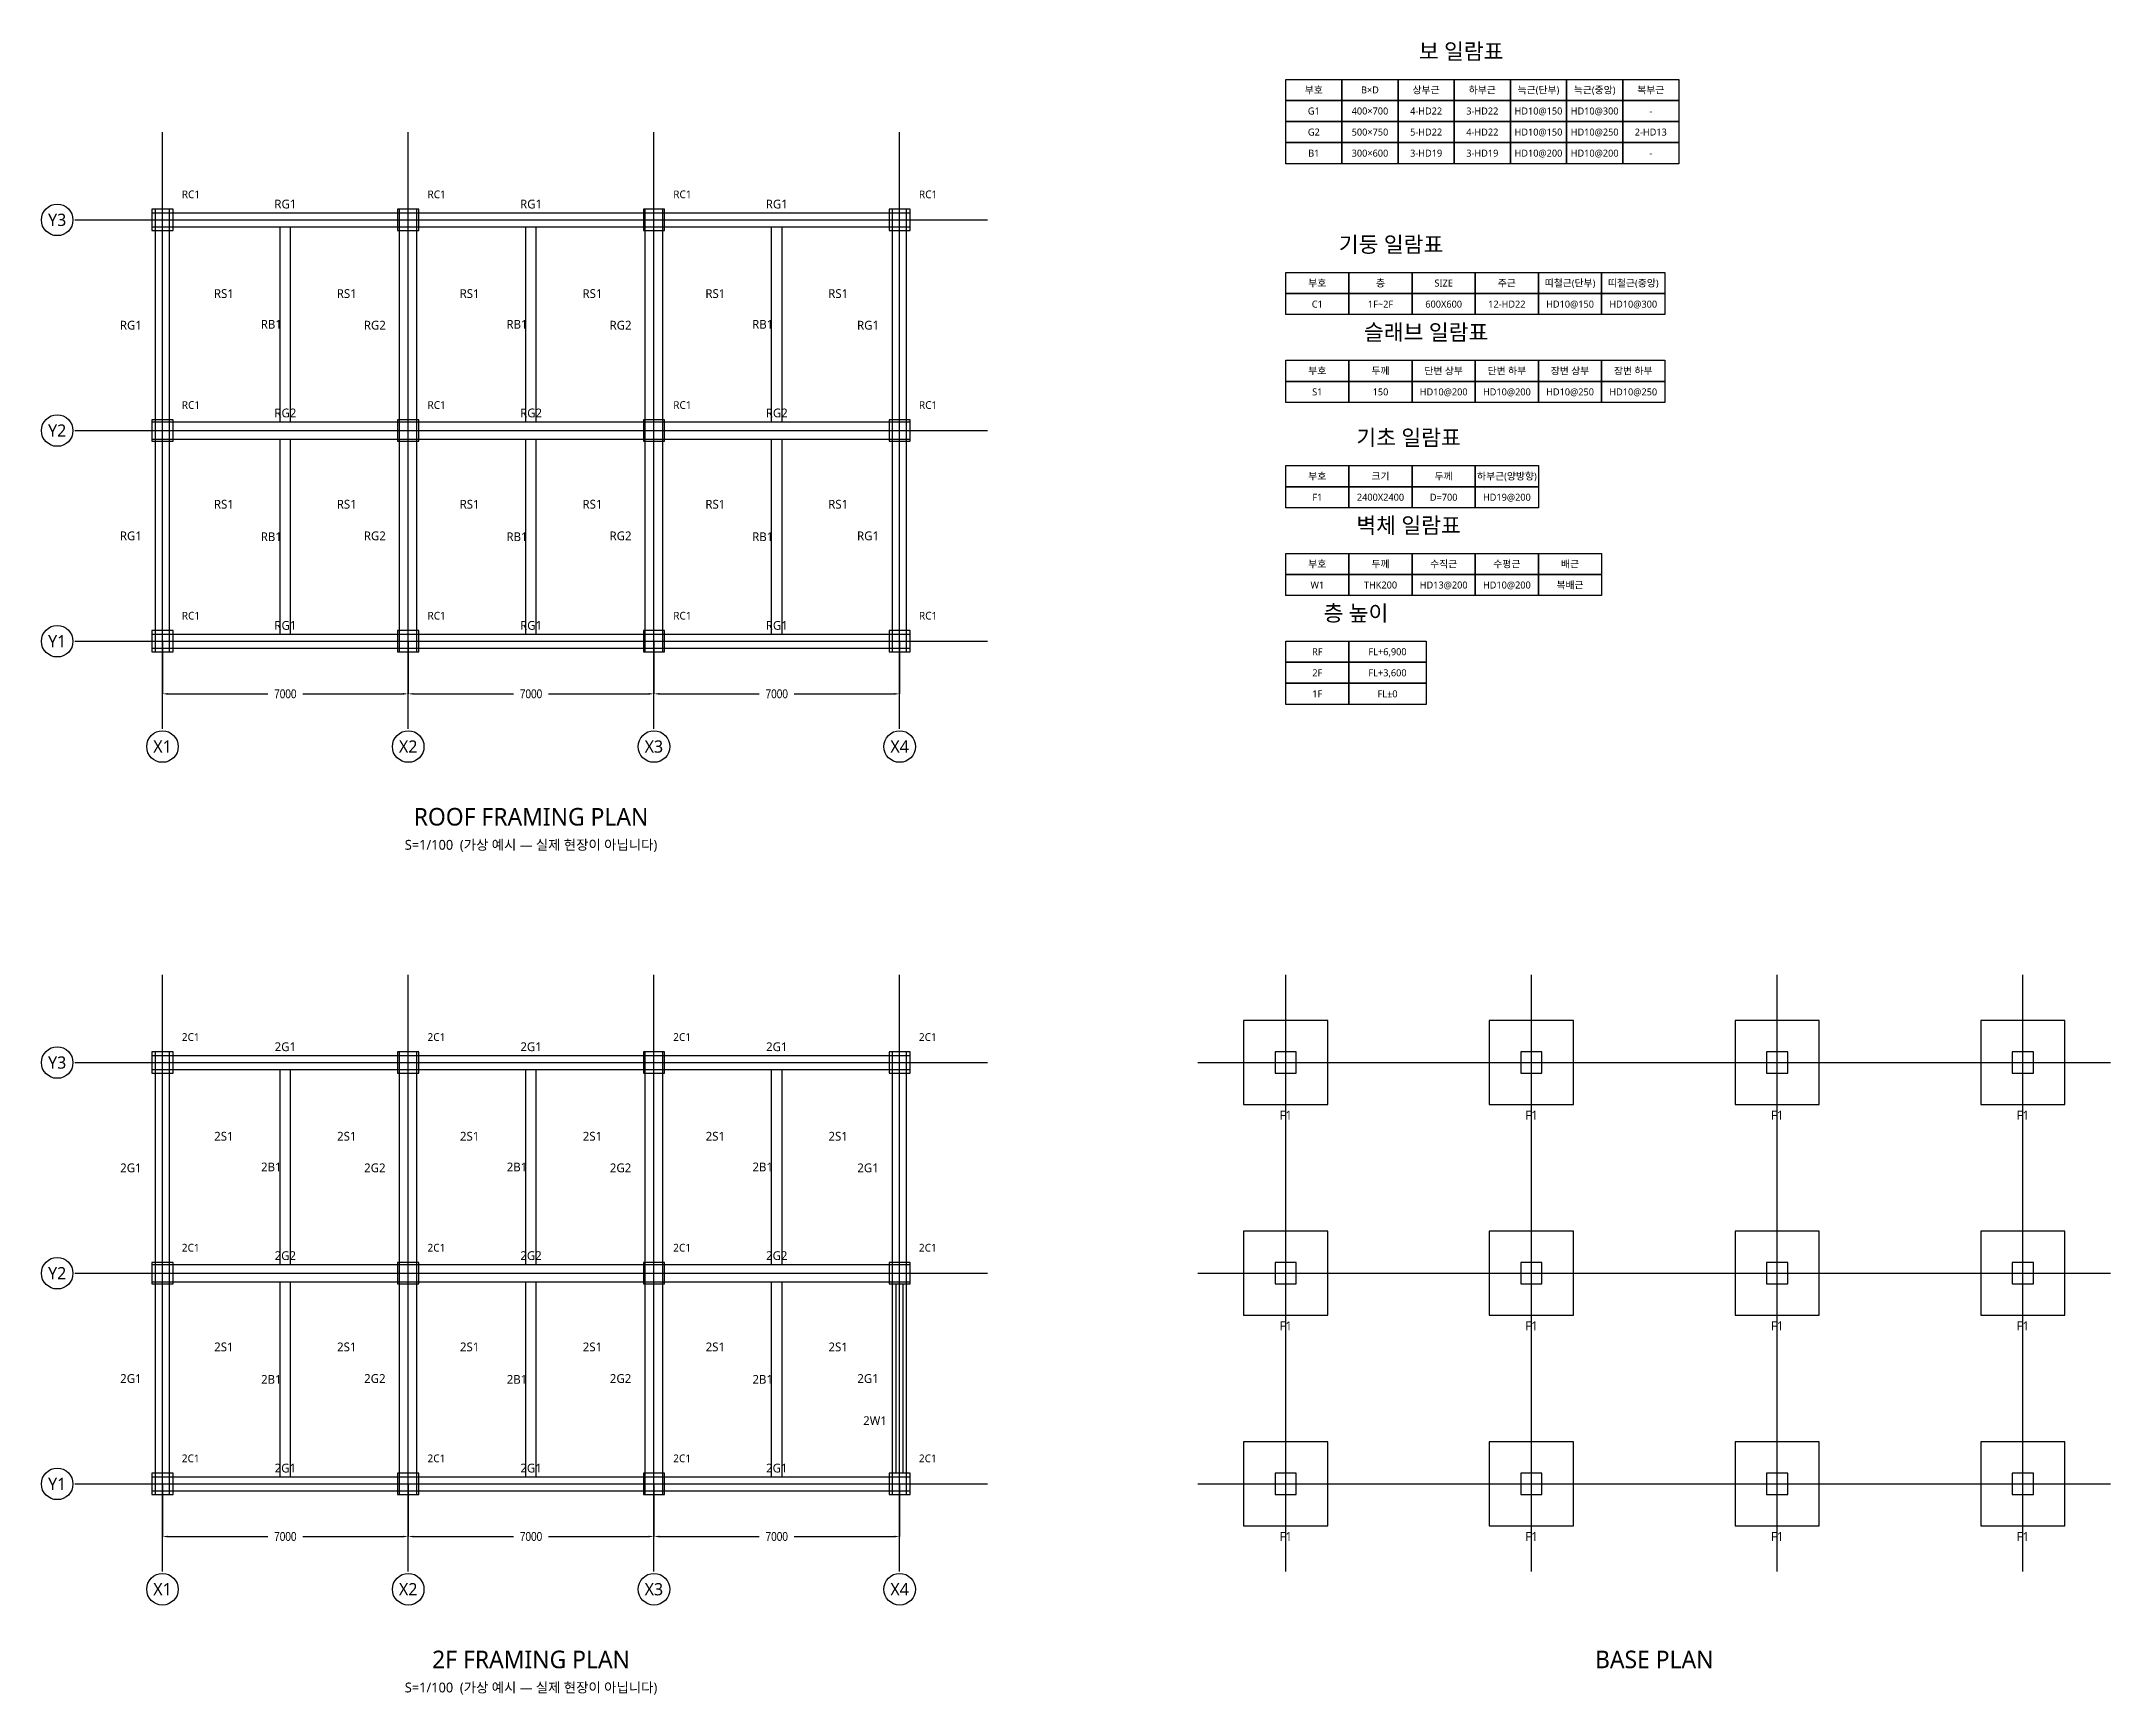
# Model space of a CAD drawing. Extents: x -3450 to 55500, y -6002 to 41083.
import ezdxf
from ezdxf.enums import TextEntityAlignment as Align

# ---------------------------------------------------------------- set-up
doc = ezdxf.new("R2010")
doc.units = 0
for name, color, linetype in [('S-BEAM', 3, 'Continuous'), ('S-BEAM-TXT', 2, 'Continuous'), ('S-COLU', 7, 'Continuous'), ('S-DIMS', 8, 'Continuous'), ('S-FOOT', 6, 'Continuous'), ('S-GRID', 1, 'Continuous'), ('S-SLAB-TXT', 4, 'Continuous'), ('S-TABLE', 7, 'Continuous'), ('S-TABLE-TXT', 7, 'Continuous'), ('S-TITLE', 7, 'Continuous'), ('S-WALL', 5, 'Continuous')]:
    doc.layers.add(name, color=color, linetype=linetype)
doc.styles.add('KOR', font='malgun.ttf')
doc.styles.add('OpenSansCondensed-Light', font='OpenSansCondensed-Light.ttf')
doc.dimstyles.get("Standard").update_dxf_attribs({"dimtxt": 2.5, "dimasz": 2.5, "dimexe": 1.25, "dimexo": 0.625, "dimtad": 1, "dimcen": 2.5, "dimazin": 3, "dimtfac": 1, "dimtmove": 0, "dimatfit": 3})

# ---------------------------------------------------------------- blocks, each defined once
blk = doc.blocks.new('_CLOSEDFILLED')
at = {"color": 0, "linetype": 'BYBLOCK'}
blk.add_solid([(-1, 0.16), (0, 0), (-1, -0.16)], dxfattribs=at)
blk = doc.blocks.new('*D1')
for p, q in [((0, 0), (0, -1500)), ((7000, 0), (7000, -1500)), ((150, -1500), (3000, -1500)), ((4000, -1500), (6850, -1500))]:
    blk.add_line(p, q)
at = {"layer": 'Defpoints'}
for p in [(0, 0), (7000, 0), (0, -1500)]:
    blk.add_point(p, dxfattribs=at)
at = {"layer": 'S-DIMS', "xscale": 150, "yscale": 150, "rotation": 180}
blk.add_blockref('_CLOSEDFILLED', (0, -1500), dxfattribs=at)
at = {"layer": 'S-DIMS', "xscale": 150, "yscale": 150}
blk.add_blockref('_CLOSEDFILLED', (7000, -1500), dxfattribs=at)
at = {"layer": 'S-DIMS', "insert": (3500, -1500), "char_height": 250, "attachment_point": 5, "style": 'OpenSansCondensed-Light'}
blk.add_mtext('7000', dxfattribs=at)
blk = doc.blocks.new('*D2')
for p, q in [((7000, 0), (7000, -1500)), ((14000, 0), (14000, -1500)), ((7150, -1500), (10000, -1500)), ((11000, -1500), (13850, -1500))]:
    blk.add_line(p, q)
at = {"layer": 'Defpoints'}
for p in [(7000, 0), (14000, 0), (7000, -1500)]:
    blk.add_point(p, dxfattribs=at)
at = {"layer": 'S-DIMS', "xscale": 150, "yscale": 150, "rotation": 180}
blk.add_blockref('_CLOSEDFILLED', (7000, -1500), dxfattribs=at)
at = {"layer": 'S-DIMS', "xscale": 150, "yscale": 150}
blk.add_blockref('_CLOSEDFILLED', (14000, -1500), dxfattribs=at)
at = {"layer": 'S-DIMS', "insert": (10500, -1500), "char_height": 250, "attachment_point": 5, "style": 'OpenSansCondensed-Light'}
blk.add_mtext('7000', dxfattribs=at)
blk = doc.blocks.new('*D3')
for p, q in [((14000, 0), (14000, -1500)), ((21000, 0), (21000, -1500)), ((14150, -1500), (17000, -1500)), ((18000, -1500), (20850, -1500))]:
    blk.add_line(p, q)
at = {"layer": 'Defpoints'}
for p in [(14000, 0), (21000, 0), (14000, -1500)]:
    blk.add_point(p, dxfattribs=at)
at = {"layer": 'S-DIMS', "xscale": 150, "yscale": 150, "rotation": 180}
blk.add_blockref('_CLOSEDFILLED', (14000, -1500), dxfattribs=at)
at = {"layer": 'S-DIMS', "xscale": 150, "yscale": 150}
blk.add_blockref('_CLOSEDFILLED', (21000, -1500), dxfattribs=at)
at = {"layer": 'S-DIMS', "insert": (17500, -1500), "char_height": 250, "attachment_point": 5, "style": 'OpenSansCondensed-Light'}
blk.add_mtext('7000', dxfattribs=at)
blk = doc.blocks.new('*D4')
for p, q in [((0, 24000), (0, 22500)), ((7000, 24000), (7000, 22500)), ((150, 22500), (3000, 22500)), ((4000, 22500), (6850, 22500))]:
    blk.add_line(p, q)
at = {"layer": 'Defpoints'}
for p in [(0, 24000), (7000, 24000), (0, 22500)]:
    blk.add_point(p, dxfattribs=at)
at = {"layer": 'S-DIMS', "xscale": 150, "yscale": 150, "rotation": 180}
blk.add_blockref('_CLOSEDFILLED', (0, 22500), dxfattribs=at)
at = {"layer": 'S-DIMS', "xscale": 150, "yscale": 150}
blk.add_blockref('_CLOSEDFILLED', (7000, 22500), dxfattribs=at)
at = {"layer": 'S-DIMS', "insert": (3500, 22500), "char_height": 250, "attachment_point": 5, "style": 'OpenSansCondensed-Light'}
blk.add_mtext('7000', dxfattribs=at)
blk = doc.blocks.new('*D5')
for p, q in [((7000, 24000), (7000, 22500)), ((14000, 24000), (14000, 22500)), ((7150, 22500), (10000, 22500)), ((11000, 22500), (13850, 22500))]:
    blk.add_line(p, q)
at = {"layer": 'Defpoints'}
for p in [(7000, 24000), (14000, 24000), (7000, 22500)]:
    blk.add_point(p, dxfattribs=at)
at = {"layer": 'S-DIMS', "xscale": 150, "yscale": 150, "rotation": 180}
blk.add_blockref('_CLOSEDFILLED', (7000, 22500), dxfattribs=at)
at = {"layer": 'S-DIMS', "xscale": 150, "yscale": 150}
blk.add_blockref('_CLOSEDFILLED', (14000, 22500), dxfattribs=at)
at = {"layer": 'S-DIMS', "insert": (10500, 22500), "char_height": 250, "attachment_point": 5, "style": 'OpenSansCondensed-Light'}
blk.add_mtext('7000', dxfattribs=at)
blk = doc.blocks.new('*D6')
for p, q in [((14000, 24000), (14000, 22500)), ((21000, 24000), (21000, 22500)), ((14150, 22500), (17000, 22500)), ((18000, 22500), (20850, 22500))]:
    blk.add_line(p, q)
at = {"layer": 'Defpoints'}
for p in [(14000, 24000), (21000, 24000), (14000, 22500)]:
    blk.add_point(p, dxfattribs=at)
at = {"layer": 'S-DIMS', "xscale": 150, "yscale": 150, "rotation": 180}
blk.add_blockref('_CLOSEDFILLED', (14000, 22500), dxfattribs=at)
at = {"layer": 'S-DIMS', "xscale": 150, "yscale": 150}
blk.add_blockref('_CLOSEDFILLED', (21000, 22500), dxfattribs=at)
at = {"layer": 'S-DIMS', "insert": (17500, 22500), "char_height": 250, "attachment_point": 5, "style": 'OpenSansCondensed-Light'}
blk.add_mtext('7000', dxfattribs=at)

msp = doc.modelspace()

# ---------------------------------------------------------------- linework, layer by layer
at = {"layer": 'S-BEAM'}
for p, q in [((-300, 36200), (21300, 36200)), ((-200, 23700), (-200, 36300)), ((200, 23700), (200, 36300)), ((6750, 23700), (6750, 36300)), ((7250, 23700), (7250, 36300)), ((13750, 23700), (13750, 36300)), ((14250, 23700), (14250, 36300)), ((20800, 23700), (20800, 36300)), ((21200, 23700), (21200, 36300)), ((-300, 35800), (21300, 35800)), ((3350, 30250), (3350, 35800)), ((3650, 30250), (3650, 35800)), ((10350, 30250), (10350, 35800)), ((10650, 30250), (10650, 35800)), ((17350, 30250), (17350, 35800)), ((17650, 30250), (17650, 35800)), ((-300, 30250), (21300, 30250)), ((-300, 29750), (21300, 29750)), ((3350, 24200), (3350, 29750)), ((3650, 24200), (3650, 29750)), ((10350, 24200), (10350, 29750)), ((10650, 24200), (10650, 29750)), ((17350, 24200), (17350, 29750)), ((17650, 24200), (17650, 29750)), ((-300, 24200), (21300, 24200)), ((-300, 23800), (21300, 23800)), ((-300, 12200), (21300, 12200)), ((-300, 11800), (21300, 11800)), ((-200, -300), (-200, 12300)), ((200, -300), (200, 12300)), ((3350, 6250), (3350, 11800)), ((3650, 6250), (3650, 11800)), ((6750, -300), (6750, 12300)), ((7250, -300), (7250, 12300)), ((10350, 6250), (10350, 11800)), ((10650, 6250), (10650, 11800)), ((13750, -300), (13750, 12300)), ((14250, -300), (14250, 12300)), ((17350, 6250), (17350, 11800)), ((17650, 6250), (17650, 11800)), ((20800, -300), (20800, 12300)), ((21200, -300), (21200, 12300)), ((-300, 6250), (21300, 6250)), ((-300, 5750), (21300, 5750)), ((3350, 200), (3350, 5750)), ((3650, 200), (3650, 5750)), ((10350, 200), (10350, 5750)), ((10650, 200), (10650, 5750)), ((17350, 200), (17350, 5750)), ((17650, 200), (17650, 5750)), ((-300, 200), (21300, 200)), ((-300, -200), (21300, -200))]:
    msp.add_line(p, q, dxfattribs=at)
at = {"layer": 'S-COLU'}
for points in [[(-300, 35700), (300, 35700), (300, 36300), (-300, 36300)], [(6700, 35700), (7300, 35700), (7300, 36300), (6700, 36300)], [(13700, 35700), (14300, 35700), (14300, 36300), (13700, 36300)], [(20700, 35700), (21300, 35700), (21300, 36300), (20700, 36300)], [(-300, 29700), (300, 29700), (300, 30300), (-300, 30300)], [(6700, 29700), (7300, 29700), (7300, 30300), (6700, 30300)], [(13700, 29700), (14300, 29700), (14300, 30300), (13700, 30300)], [(20700, 29700), (21300, 29700), (21300, 30300), (20700, 30300)], [(-300, 23700), (300, 23700), (300, 24300), (-300, 24300)], [(6700, 23700), (7300, 23700), (7300, 24300), (6700, 24300)], [(13700, 23700), (14300, 23700), (14300, 24300), (13700, 24300)], [(20700, 23700), (21300, 23700), (21300, 24300), (20700, 24300)], [(-300, 11700), (300, 11700), (300, 12300), (-300, 12300)], [(6700, 11700), (7300, 11700), (7300, 12300), (6700, 12300)], [(13700, 11700), (14300, 11700), (14300, 12300), (13700, 12300)], [(20700, 11700), (21300, 11700), (21300, 12300), (20700, 12300)], [(31700, 11700), (32300, 11700), (32300, 12300), (31700, 12300)], [(38700, 11700), (39300, 11700), (39300, 12300), (38700, 12300)], [(45700, 11700), (46300, 11700), (46300, 12300), (45700, 12300)], [(52700, 11700), (53300, 11700), (53300, 12300), (52700, 12300)], [(-300, 5700), (300, 5700), (300, 6300), (-300, 6300)], [(6700, 5700), (7300, 5700), (7300, 6300), (6700, 6300)], [(13700, 5700), (14300, 5700), (14300, 6300), (13700, 6300)], [(20700, 5700), (21300, 5700), (21300, 6300), (20700, 6300)], [(31700, 5700), (32300, 5700), (32300, 6300), (31700, 6300)], [(38700, 5700), (39300, 5700), (39300, 6300), (38700, 6300)], [(45700, 5700), (46300, 5700), (46300, 6300), (45700, 6300)], [(52700, 5700), (53300, 5700), (53300, 6300), (52700, 6300)], [(-300, -300), (300, -300), (300, 300), (-300, 300)], [(6700, -300), (7300, -300), (7300, 300), (6700, 300)], [(13700, -300), (14300, -300), (14300, 300), (13700, 300)], [(20700, -300), (21300, -300), (21300, 300), (20700, 300)], [(31700, -300), (32300, -300), (32300, 300), (31700, 300)], [(38700, -300), (39300, -300), (39300, 300), (38700, 300)], [(45700, -300), (46300, -300), (46300, 300), (45700, 300)], [(52700, -300), (53300, -300), (53300, 300), (52700, 300)]]:
    msp.add_lwpolyline(points, close=True, dxfattribs=at)
at = {"layer": 'S-FOOT'}
for points in [[(30800, 10800), (33200, 10800), (33200, 13200), (30800, 13200)], [(37800, 10800), (40200, 10800), (40200, 13200), (37800, 13200)], [(44800, 10800), (47200, 10800), (47200, 13200), (44800, 13200)], [(51800, 10800), (54200, 10800), (54200, 13200), (51800, 13200)], [(30800, 4800), (33200, 4800), (33200, 7200), (30800, 7200)], [(37800, 4800), (40200, 4800), (40200, 7200), (37800, 7200)], [(44800, 4800), (47200, 4800), (47200, 7200), (44800, 7200)], [(51800, 4800), (54200, 4800), (54200, 7200), (51800, 7200)], [(30800, -1200), (33200, -1200), (33200, 1200), (30800, 1200)], [(37800, -1200), (40200, -1200), (40200, 1200), (37800, 1200)], [(44800, -1200), (47200, -1200), (47200, 1200), (44800, 1200)], [(51800, -1200), (54200, -1200), (54200, 1200), (51800, 1200)]]:
    msp.add_lwpolyline(points, close=True, dxfattribs=at)
at = {"layer": 'S-GRID'}
for p, q in [((0, 21500), (0, 38500)), ((7000, 21500), (7000, 38500)), ((14000, 21500), (14000, 38500)), ((21000, 21500), (21000, 38500)), ((-2500, 36000), (23500, 36000)), ((-2500, 30000), (23500, 30000)), ((-2500, 24000), (23500, 24000)), ((0, -2500), (0, 14500)), ((7000, -2500), (7000, 14500)), ((14000, -2500), (14000, 14500)), ((21000, -2500), (21000, 14500)), ((32000, -2500), (32000, 14500)), ((39000, -2500), (39000, 14500)), ((46000, -2500), (46000, 14500)), ((53000, -2500), (53000, 14500)), ((-2500, 12000), (23500, 12000)), ((29500, 12000), (55500, 12000)), ((-2500, 6000), (23500, 6000)), ((29500, 6000), (55500, 6000)), ((-2500, 0), (23500, 0)), ((29500, 0), (55500, 0))]:
    msp.add_line(p, q, dxfattribs=at)
for centre in [(-3000, 36000), (-3000, 30000), (-3000, 24000), (0, 21000), (7000, 21000), (14000, 21000), (21000, 21000), (-3000, 12000), (-3000, 6000), (-3000, 0), (0, -3000), (7000, -3000), (14000, -3000), (21000, -3000)]:
    msp.add_circle(centre, 450, dxfattribs=at)
at = {"layer": 'S-TABLE'}
for points in [[(32000, 40000), (33600, 40000), (33600, 39400), (32000, 39400)], [(33600, 40000), (35200, 40000), (35200, 39400), (33600, 39400)], [(35200, 40000), (36800, 40000), (36800, 39400), (35200, 39400)], [(36800, 40000), (38400, 40000), (38400, 39400), (36800, 39400)], [(38400, 40000), (40000, 40000), (40000, 39400), (38400, 39400)], [(40000, 40000), (41600, 40000), (41600, 39400), (40000, 39400)], [(41600, 40000), (43200, 40000), (43200, 39400), (41600, 39400)], [(32000, 39400), (33600, 39400), (33600, 38800), (32000, 38800)], [(33600, 39400), (35200, 39400), (35200, 38800), (33600, 38800)], [(35200, 39400), (36800, 39400), (36800, 38800), (35200, 38800)], [(36800, 39400), (38400, 39400), (38400, 38800), (36800, 38800)], [(38400, 39400), (40000, 39400), (40000, 38800), (38400, 38800)], [(40000, 39400), (41600, 39400), (41600, 38800), (40000, 38800)], [(41600, 39400), (43200, 39400), (43200, 38800), (41600, 38800)], [(32000, 38800), (33600, 38800), (33600, 38200), (32000, 38200)], [(33600, 38800), (35200, 38800), (35200, 38200), (33600, 38200)], [(35200, 38800), (36800, 38800), (36800, 38200), (35200, 38200)], [(36800, 38800), (38400, 38800), (38400, 38200), (36800, 38200)], [(38400, 38800), (40000, 38800), (40000, 38200), (38400, 38200)], [(40000, 38800), (41600, 38800), (41600, 38200), (40000, 38200)], [(41600, 38800), (43200, 38800), (43200, 38200), (41600, 38200)], [(32000, 38200), (33600, 38200), (33600, 37600), (32000, 37600)], [(33600, 38200), (35200, 38200), (35200, 37600), (33600, 37600)], [(35200, 38200), (36800, 38200), (36800, 37600), (35200, 37600)], [(36800, 38200), (38400, 38200), (38400, 37600), (36800, 37600)], [(38400, 38200), (40000, 38200), (40000, 37600), (38400, 37600)], [(40000, 38200), (41600, 38200), (41600, 37600), (40000, 37600)], [(41600, 38200), (43200, 38200), (43200, 37600), (41600, 37600)], [(32000, 34500), (33800, 34500), (33800, 33900), (32000, 33900)], [(33800, 34500), (35600, 34500), (35600, 33900), (33800, 33900)], [(35600, 34500), (37400, 34500), (37400, 33900), (35600, 33900)], [(37400, 34500), (39200, 34500), (39200, 33900), (37400, 33900)], [(39200, 34500), (41000, 34500), (41000, 33900), (39200, 33900)], [(41000, 34500), (42800, 34500), (42800, 33900), (41000, 33900)], [(32000, 33900), (33800, 33900), (33800, 33300), (32000, 33300)], [(33800, 33900), (35600, 33900), (35600, 33300), (33800, 33300)], [(35600, 33900), (37400, 33900), (37400, 33300), (35600, 33300)], [(37400, 33900), (39200, 33900), (39200, 33300), (37400, 33300)], [(39200, 33900), (41000, 33900), (41000, 33300), (39200, 33300)], [(41000, 33900), (42800, 33900), (42800, 33300), (41000, 33300)], [(32000, 32000), (33800, 32000), (33800, 31400), (32000, 31400)], [(33800, 32000), (35600, 32000), (35600, 31400), (33800, 31400)], [(35600, 32000), (37400, 32000), (37400, 31400), (35600, 31400)], [(37400, 32000), (39200, 32000), (39200, 31400), (37400, 31400)], [(39200, 32000), (41000, 32000), (41000, 31400), (39200, 31400)], [(41000, 32000), (42800, 32000), (42800, 31400), (41000, 31400)], [(32000, 31400), (33800, 31400), (33800, 30800), (32000, 30800)], [(33800, 31400), (35600, 31400), (35600, 30800), (33800, 30800)], [(35600, 31400), (37400, 31400), (37400, 30800), (35600, 30800)], [(37400, 31400), (39200, 31400), (39200, 30800), (37400, 30800)], [(39200, 31400), (41000, 31400), (41000, 30800), (39200, 30800)], [(41000, 31400), (42800, 31400), (42800, 30800), (41000, 30800)], [(32000, 29000), (33800, 29000), (33800, 28400), (32000, 28400)], [(33800, 29000), (35600, 29000), (35600, 28400), (33800, 28400)], [(35600, 29000), (37400, 29000), (37400, 28400), (35600, 28400)], [(37400, 29000), (39200, 29000), (39200, 28400), (37400, 28400)], [(32000, 28400), (33800, 28400), (33800, 27800), (32000, 27800)], [(33800, 28400), (35600, 28400), (35600, 27800), (33800, 27800)], [(35600, 28400), (37400, 28400), (37400, 27800), (35600, 27800)], [(37400, 28400), (39200, 28400), (39200, 27800), (37400, 27800)], [(32000, 26500), (33800, 26500), (33800, 25900), (32000, 25900)], [(33800, 26500), (35600, 26500), (35600, 25900), (33800, 25900)], [(35600, 26500), (37400, 26500), (37400, 25900), (35600, 25900)], [(37400, 26500), (39200, 26500), (39200, 25900), (37400, 25900)], [(39200, 26500), (41000, 26500), (41000, 25900), (39200, 25900)], [(32000, 25900), (33800, 25900), (33800, 25300), (32000, 25300)], [(33800, 25900), (35600, 25900), (35600, 25300), (33800, 25300)], [(35600, 25900), (37400, 25900), (37400, 25300), (35600, 25300)], [(37400, 25900), (39200, 25900), (39200, 25300), (37400, 25300)], [(39200, 25900), (41000, 25900), (41000, 25300), (39200, 25300)], [(32000, 24000), (33800, 24000), (33800, 23400), (32000, 23400)], [(33800, 24000), (36000, 24000), (36000, 23400), (33800, 23400)], [(32000, 23400), (33800, 23400), (33800, 22800), (32000, 22800)], [(33800, 23400), (36000, 23400), (36000, 22800), (33800, 22800)], [(32000, 22800), (33800, 22800), (33800, 22200), (32000, 22200)], [(33800, 22800), (36000, 22800), (36000, 22200), (33800, 22200)]]:
    msp.add_lwpolyline(points, close=True, dxfattribs=at)
at = {"layer": 'S-WALL'}
for p, q in [((20900, 300), (20900, 5700)), ((21100, 300), (21100, 5700))]:
    msp.add_line(p, q, dxfattribs=at)

# ---------------------------------------------------------------- texts
at = {"layer": 'S-BEAM-TXT', "style": 'KOR'}
for s, p in [('RG1', (3500, 36450)), ('RG1', (10500, 36450)), ('RG1', (17500, 36450)), ('RG1', (-900, 33000)), ('RB1', (3100, 33025)), ('RG2', (6050, 33000)), ('RB1', (10100, 33025)), ('RG2', (13050, 33000)), ('RB1', (17100, 33025)), ('RG1', (20100, 33000)), ('RG2', (3500, 30500)), ('RG2', (10500, 30500)), ('RG2', (17500, 30500)), ('RG1', (-900, 27000)), ('RG2', (6050, 27000)), ('RG2', (13050, 27000)), ('RG1', (20100, 27000)), ('RB1', (3100, 26975)), ('RB1', (10100, 26975)), ('RB1', (17100, 26975)), ('RG1', (3500, 24450)), ('RG1', (10500, 24450)), ('RG1', (17500, 24450)), ('2G1', (3500, 12450)), ('2G1', (10500, 12450)), ('2G1', (17500, 12450)), ('2G1', (-900, 9000)), ('2B1', (3100, 9025)), ('2G2', (6050, 9000)), ('2B1', (10100, 9025)), ('2G2', (13050, 9000)), ('2B1', (17100, 9025)), ('2G1', (20100, 9000)), ('2G2', (3500, 6500)), ('2G2', (10500, 6500)), ('2G2', (17500, 6500)), ('2G1', (-900, 3000)), ('2B1', (3100, 2975)), ('2G2', (6050, 3000)), ('2B1', (10100, 2975)), ('2G2', (13050, 3000)), ('2B1', (17100, 2975)), ('2G1', (20100, 3000)), ('2G1', (3500, 450)), ('2G1', (10500, 450)), ('2G1', (17500, 450))]:
    msp.add_text(s, height=250, dxfattribs=at).set_placement(p, align=Align.MIDDLE_CENTER)
at = {"layer": 'S-COLU', "style": 'KOR'}
for s, p in [('RC1', (550, 36550)), ('RC1', (7550, 36550)), ('RC1', (14550, 36550)), ('RC1', (21550, 36550)), ('RC1', (550, 30550)), ('RC1', (7550, 30550)), ('RC1', (14550, 30550)), ('RC1', (21550, 30550)), ('RC1', (550, 24550)), ('RC1', (7550, 24550)), ('RC1', (14550, 24550)), ('RC1', (21550, 24550)), ('2C1', (550, 12550)), ('2C1', (7550, 12550)), ('2C1', (14550, 12550)), ('2C1', (21550, 12550)), ('2C1', (550, 6550)), ('2C1', (7550, 6550)), ('2C1', (14550, 6550)), ('2C1', (21550, 6550)), ('2C1', (550, 550)), ('2C1', (7550, 550)), ('2C1', (14550, 550)), ('2C1', (21550, 550))]:
    msp.add_text(s, height=220, dxfattribs=at).set_placement(p, align=Align.BOTTOM_LEFT)
at = {"layer": 'S-FOOT', "style": 'KOR'}
for p in [(32000, 10500), (39000, 10500), (46000, 10500), (53000, 10500), (32000, 4500), (39000, 4500), (46000, 4500), (53000, 4500), (32000, -1500), (39000, -1500), (46000, -1500), (53000, -1500)]:
    msp.add_text('F1', height=250, dxfattribs=at).set_placement(p, align=Align.MIDDLE_CENTER)
at = {"layer": 'S-GRID', "style": 'KOR'}
for s, p in [('Y3', (-3000, 36000)), ('Y2', (-3000, 30000)), ('Y1', (-3000, 24000)), ('X1', (0, 21000)), ('X2', (7000, 21000)), ('X3', (14000, 21000)), ('X4', (21000, 21000)), ('Y3', (-3000, 12000)), ('Y2', (-3000, 6000)), ('Y1', (-3000, 0)), ('X1', (0, -3000)), ('X2', (7000, -3000)), ('X3', (14000, -3000)), ('X4', (21000, -3000))]:
    msp.add_text(s, height=350, dxfattribs=at).set_placement(p, align=Align.MIDDLE_CENTER)
at = {"layer": 'S-SLAB-TXT', "style": 'KOR'}
for s, p in [('RS1', (1750, 33900)), ('RS1', (5250, 33900)), ('RS1', (8750, 33900)), ('RS1', (12250, 33900)), ('RS1', (15750, 33900)), ('RS1', (19250, 33900)), ('RS1', (1750, 27900)), ('RS1', (5250, 27900)), ('RS1', (8750, 27900)), ('RS1', (12250, 27900)), ('RS1', (15750, 27900)), ('RS1', (19250, 27900)), ('2S1', (1750, 9900)), ('2S1', (5250, 9900)), ('2S1', (8750, 9900)), ('2S1', (12250, 9900)), ('2S1', (15750, 9900)), ('2S1', (19250, 9900)), ('2S1', (1750, 3900)), ('2S1', (5250, 3900)), ('2S1', (8750, 3900)), ('2S1', (12250, 3900)), ('2S1', (15750, 3900)), ('2S1', (19250, 3900))]:
    msp.add_text(s, height=250, dxfattribs=at).set_placement(p, align=Align.MIDDLE_CENTER)
at = {"layer": 'S-TABLE-TXT', "style": 'KOR'}
for s, height, p in [('보 일람표', 450, (37000, 40800)), ('부호', 200, (32800, 39700)), ('B×D', 200, (34400, 39700)), ('상부근', 200, (36000, 39700)), ('하부근', 200, (37600, 39700)), ('늑근(단부)', 200, (39200, 39700)), ('늑근(중앙)', 200, (40800, 39700)), ('복부근', 200, (42400, 39700)), ('G1', 200, (32800, 39100)), ('400×700', 200, (34400, 39100)), ('4-HD22', 200, (36000, 39100)), ('3-HD22', 200, (37600, 39100)), ('HD10@150', 200, (39200, 39100)), ('HD10@300', 200, (40800, 39100)), ('-', 200, (42400, 39100)), ('G2', 200, (32800, 38500)), ('500×750', 200, (34400, 38500)), ('5-HD22', 200, (36000, 38500)), ('4-HD22', 200, (37600, 38500)), ('HD10@150', 200, (39200, 38500)), ('HD10@250', 200, (40800, 38500)), ('2-HD13', 200, (42400, 38500)), ('B1', 200, (32800, 37900)), ('300×600', 200, (34400, 37900)), ('3-HD19', 200, (36000, 37900)), ('3-HD19', 200, (37600, 37900)), ('HD10@200', 200, (39200, 37900)), ('HD10@200', 200, (40800, 37900)), ('-', 200, (42400, 37900)), ('기둥 일람표', 450, (35000, 35300)), ('부호', 200, (32900, 34200)), ('층', 200, (34700, 34200)), ('SIZE', 200, (36500, 34200)), ('주근', 200, (38300, 34200)), ('띠철근(단부)', 200, (40100, 34200)), ('띠철근(중앙)', 200, (41900, 34200)), ('C1', 200, (32900, 33600)), ('1F~2F', 200, (34700, 33600)), ('600X600', 200, (36500, 33600)), ('12-HD22', 200, (38300, 33600)), ('HD10@150', 200, (40100, 33600)), ('HD10@300', 200, (41900, 33600)), ('슬래브 일람표', 450, (36000, 32800)), ('부호', 200, (32900, 31700)), ('두께', 200, (34700, 31700)), ('단변 상부', 200, (36500, 31700)), ('단변 하부', 200, (38300, 31700)), ('장변 상부', 200, (40100, 31700)), ('장변 하부', 200, (41900, 31700)), ('S1', 200, (32900, 31100)), ('150', 200, (34700, 31100)), ('HD10@200', 200, (36500, 31100)), ('HD10@200', 200, (38300, 31100)), ('HD10@250', 200, (40100, 31100)), ('HD10@250', 200, (41900, 31100)), ('기초 일람표', 450, (35500, 29800)), ('부호', 200, (32900, 28700)), ('크기', 200, (34700, 28700)), ('두께', 200, (36500, 28700)), ('하부근(양방향)', 200, (38300, 28700)), ('F1', 200, (32900, 28100)), ('2400X2400', 200, (34700, 28100)), ('D=700', 200, (36500, 28100)), ('HD19@200', 200, (38300, 28100)), ('벽체 일람표', 450, (35500, 27300)), ('부호', 200, (32900, 26200)), ('두께', 200, (34700, 26200)), ('수직근', 200, (36500, 26200)), ('수평근', 200, (38300, 26200)), ('배근', 200, (40100, 26200)), ('W1', 200, (32900, 25600)), ('THK200', 200, (34700, 25600)), ('HD13@200', 200, (36500, 25600)), ('HD10@200', 200, (38300, 25600)), ('복배근', 200, (40100, 25600)), ('층 높이', 450, (34000, 24800)), ('RF', 200, (32900, 23700)), ('FL+6,900', 200, (34900, 23700)), ('2F', 200, (32900, 23100)), ('FL+3,600', 200, (34900, 23100)), ('1F', 200, (32900, 22500)), ('FL±0', 200, (34900, 22500))]:
    msp.add_text(s, height=height, dxfattribs=at).set_placement(p, align=Align.MIDDLE_CENTER)
at = {"layer": 'S-TITLE', "style": 'KOR'}
for s, height, p in [('ROOF FRAMING PLAN', 500, (10500, 19000)), ('S=1/100  (가상 예시 — 실제 현장이 아닙니다)', 280, (10500, 18200)), ('2F FRAMING PLAN', 500, (10500, -5000)), ('BASE PLAN', 500, (42500, -5000)), ('S=1/100  (가상 예시 — 실제 현장이 아닙니다)', 280, (10500, -5800))]:
    msp.add_text(s, height=height, dxfattribs=at).set_placement(p, align=Align.MIDDLE_CENTER)
at = {"layer": 'S-WALL', "style": 'KOR'}
msp.add_text('2W1', height=250, dxfattribs=at).set_placement((20300, 1800), align=Align.MIDDLE_CENTER)

# ---------------------------------------------------------------- dimensions: what is measured, and where the dimension line sits
at = {"layer": 'S-DIMS'}
for base, p1, p2, picture, middle in [((0, 22500), (0, 24000), (7000, 24000), '*D4', (3500, 22500)), ((7000, 22500), (7000, 24000), (14000, 24000), '*D5', (10500, 22500)), ((14000, 22500), (14000, 24000), (21000, 24000), '*D6', (17500, 22500)), ((0, -1500), (0, 0), (7000, 0), '*D1', (3500, -1500)), ((7000, -1500), (7000, 0), (14000, 0), '*D2', (10500, -1500)), ((14000, -1500), (14000, 0), (21000, 0), '*D3', (17500, -1500))]:
    dim = msp.add_linear_dim(base=base, p1=p1, p2=p2, dimstyle='Standard', override={"dimtxt": 250, "dimasz": 150, "dimdec": 0}, dxfattribs=at)
    dim.commit()
    dim.dimension.update_dxf_attribs({"geometry": picture, "text_midpoint": middle})

doc.saveas('drawing.dxf')
